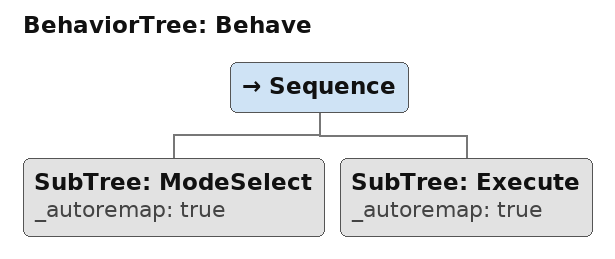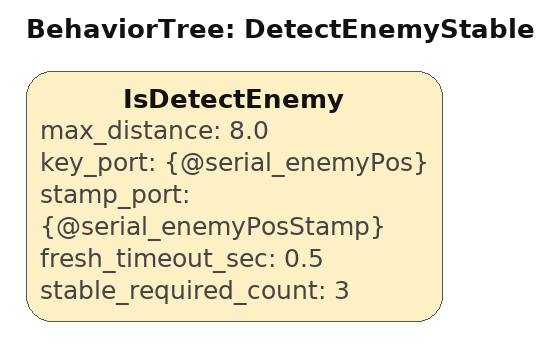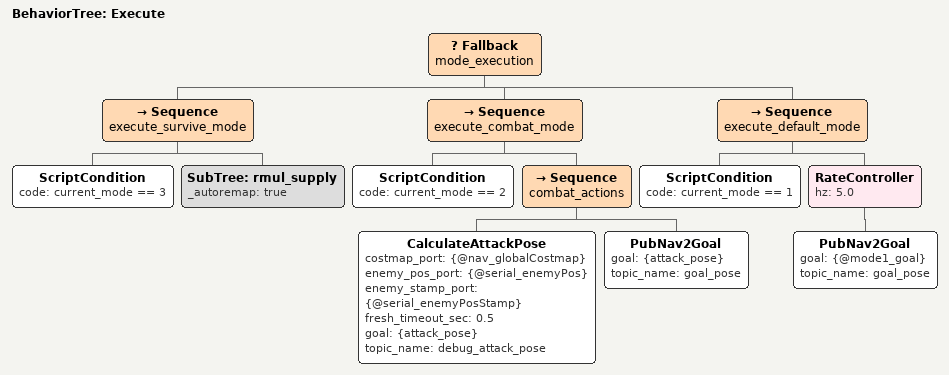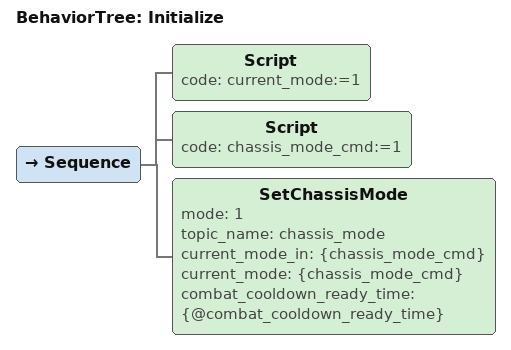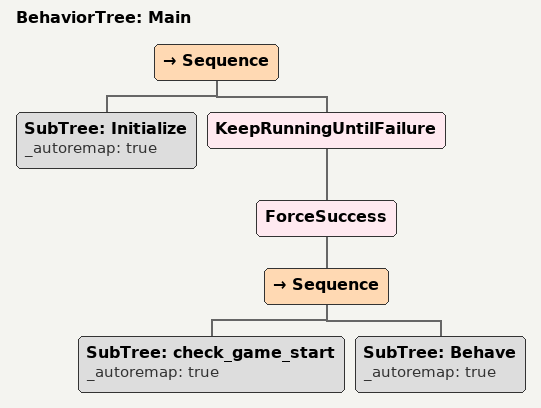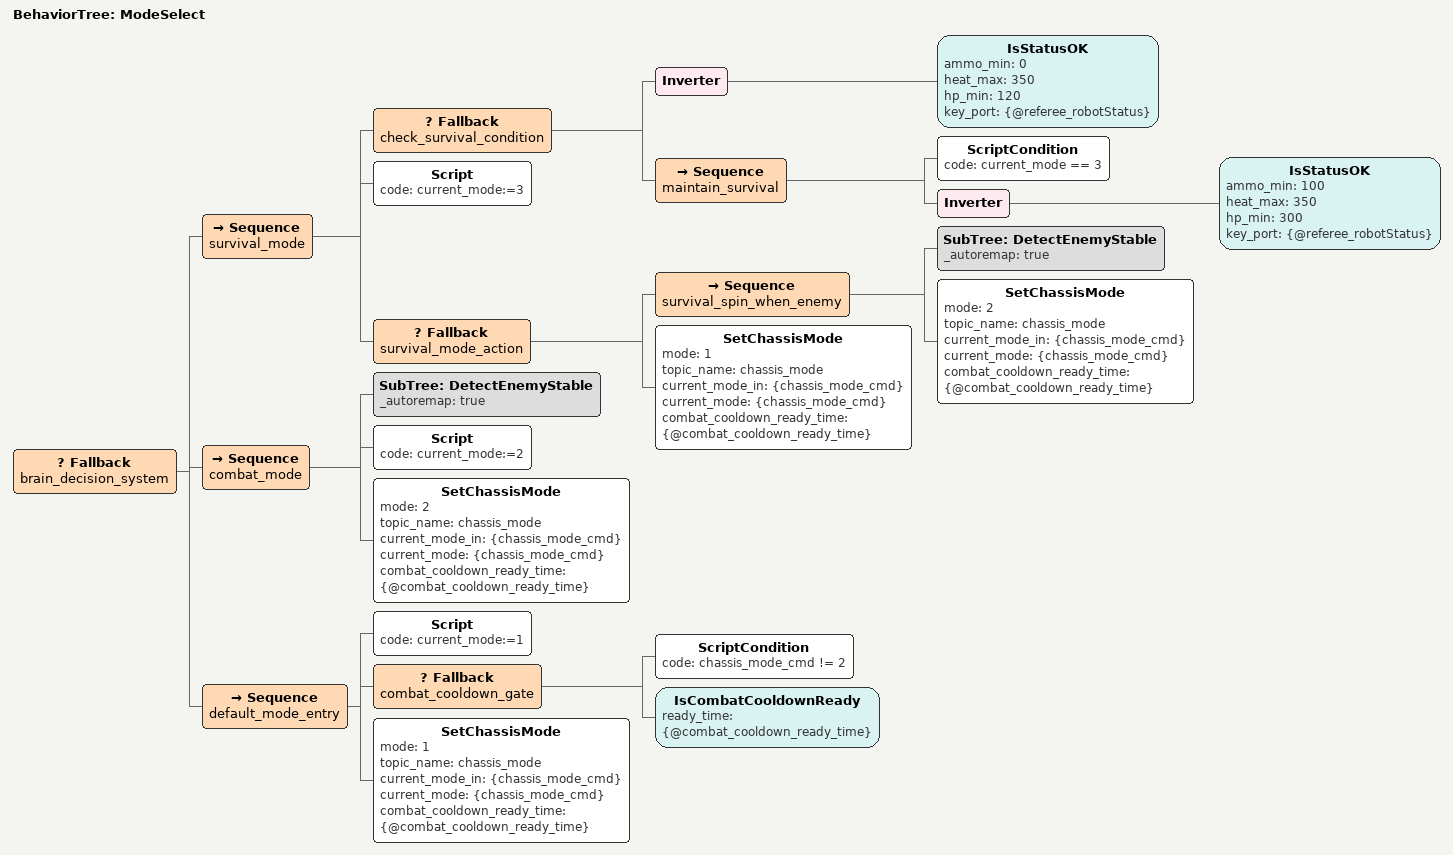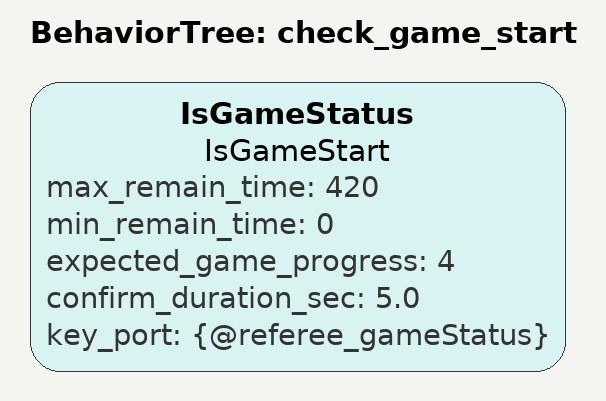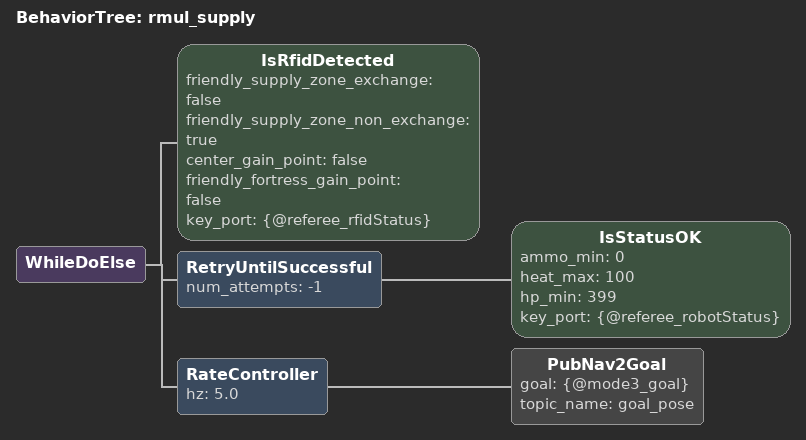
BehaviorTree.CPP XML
<?xml version="1.0" encoding="UTF-8"?>
<root BTCPP_format="4"
      main_tree_to_execute="Main">
  <BehaviorTree ID="Behave">
    <Sequence>
      <SubTree ID="ModeSelect"
               _autoremap="true"/>
      <SubTree ID="Execute"
               _autoremap="true"/>
    </Sequence>
  </BehaviorTree>

  <BehaviorTree ID="DetectEnemyStable">
    <IsDetectEnemy max_distance="8.0"
                   key_port="{@serial_enemyPos}"
                   stamp_port="{@serial_enemyPosStamp}"
                   fresh_timeout_sec="0.5"
                   stable_required_count="3"/>
  </BehaviorTree>

  <BehaviorTree ID="Execute">
    <Fallback name="mode_execution">
      <Sequence name="execute_survive_mode">
        <ScriptCondition code="current_mode == 3"/>
        <SubTree ID="rmul_supply"
                 _autoremap="true"/>
      </Sequence>
      <Sequence name="execute_combat_mode">
        <ScriptCondition code="current_mode == 2"/>
        <Sequence name="combat_actions">
          <CalculateAttackPose costmap_port="{@nav_globalCostmap}"
                               enemy_pos_port="{@serial_enemyPos}"
                               enemy_stamp_port="{@serial_enemyPosStamp}"
                               fresh_timeout_sec="0.5"
                               goal="{attack_pose}"
                               topic_name="debug_attack_pose"/>
          <PubNav2Goal goal="{attack_pose}"
                       topic_name="goal_pose"/>
        </Sequence>
      </Sequence>
      <Sequence name="execute_default_mode">
        <ScriptCondition code="current_mode == 1"/>
        <RateController hz="5.0">
          <PubNav2Goal goal="{@mode1_goal}"
                       topic_name="goal_pose"/>
        </RateController>
      </Sequence>
    </Fallback>
  </BehaviorTree>

  <BehaviorTree ID="Initialize">
    <Sequence>
      <Script code="current_mode:=1"/>
      <Script code="chassis_mode_cmd:=1"/>
      <SetChassisMode mode="1"
                      topic_name="chassis_mode"
                      current_mode_in="{chassis_mode_cmd}"
                      current_mode="{chassis_mode_cmd}"
                      combat_cooldown_ready_time="{@combat_cooldown_ready_time}"/>
    </Sequence>
  </BehaviorTree>

  <BehaviorTree ID="Main">
    <Sequence>
      <SubTree ID="Initialize"
               _autoremap="true"/>
      <KeepRunningUntilFailure>
        <ForceSuccess>
          <Sequence>
            <SubTree ID="check_game_start"
                     _autoremap="true"/>
            <SubTree ID="Behave"
                     _autoremap="true"/>
          </Sequence>
        </ForceSuccess>
      </KeepRunningUntilFailure>
    </Sequence>
  </BehaviorTree>

  <BehaviorTree ID="ModeSelect">
    <Fallback name="brain_decision_system">
      <Sequence name="survival_mode">
        <Fallback name="check_survival_condition">
          <Inverter>
            <IsStatusOK ammo_min="0"
                        heat_max="350"
                        hp_min="120"
                        key_port="{@referee_robotStatus}"/>
          </Inverter>
          <Sequence name="maintain_survival">
            <ScriptCondition code="current_mode == 3"/>
            <Inverter>
              <IsStatusOK ammo_min="100"
                          heat_max="350"
                          hp_min="300"
                          key_port="{@referee_robotStatus}"/>
            </Inverter>
          </Sequence>
        </Fallback>
        <Script code="current_mode:=3"/>
        <Fallback name="survival_mode_action">
          <Sequence name="survival_spin_when_enemy">
            <SubTree ID="DetectEnemyStable"
                     _autoremap="true"/>
            <SetChassisMode mode="2"
                            topic_name="chassis_mode"
                            current_mode_in="{chassis_mode_cmd}"
                            current_mode="{chassis_mode_cmd}"
                            combat_cooldown_ready_time="{@combat_cooldown_ready_time}"/>
          </Sequence>
          <SetChassisMode mode="1"
                          topic_name="chassis_mode"
                          current_mode_in="{chassis_mode_cmd}"
                          current_mode="{chassis_mode_cmd}"
                          combat_cooldown_ready_time="{@combat_cooldown_ready_time}"/>
        </Fallback>
      </Sequence>
      <Sequence name="combat_mode">
        <SubTree ID="DetectEnemyStable"
                 _autoremap="true"/>
        <Script code="current_mode:=2"/>
        <SetChassisMode mode="2"
                        topic_name="chassis_mode"
                        current_mode_in="{chassis_mode_cmd}"
                        current_mode="{chassis_mode_cmd}"
                        combat_cooldown_ready_time="{@combat_cooldown_ready_time}"/>
      </Sequence>
      <Sequence name="default_mode_entry">
        <Script code="current_mode:=1"/>
        <Fallback name="combat_cooldown_gate">
          <ScriptCondition code="chassis_mode_cmd != 2"/>
          <IsCombatCooldownReady ready_time="{@combat_cooldown_ready_time}"/>
        </Fallback>
        <SetChassisMode mode="1"
                        topic_name="chassis_mode"
                        current_mode_in="{chassis_mode_cmd}"
                        current_mode="{chassis_mode_cmd}"
                        combat_cooldown_ready_time="{@combat_cooldown_ready_time}"/>
      </Sequence>
    </Fallback>
  </BehaviorTree>

  <BehaviorTree ID="check_game_start">
    <IsGameStatus name="IsGameStart"
                  max_remain_time="420"
                  min_remain_time="0"
                  expected_game_progress="4"
                  confirm_duration_sec="5.0"
                  key_port="{@referee_gameStatus}"/>
  </BehaviorTree>

  <BehaviorTree ID="rmul_supply">
    <WhileDoElse>
      <IsRfidDetected friendly_supply_zone_exchange="false"
                      friendly_supply_zone_non_exchange="true"
                      center_gain_point="false"
                      friendly_fortress_gain_point="false"
                      key_port="{@referee_rfidStatus}"/>
      <RetryUntilSuccessful num_attempts="-1">
        <IsStatusOK ammo_min="0"
                    heat_max="100"
                    hp_min="399"
                    key_port="{@referee_robotStatus}"/>
      </RetryUntilSuccessful>
      <RateController hz="5.0">
        <PubNav2Goal goal="{@mode3_goal}"
                     topic_name="goal_pose"/>
      </RateController>
    </WhileDoElse>
  </BehaviorTree>

</root>
